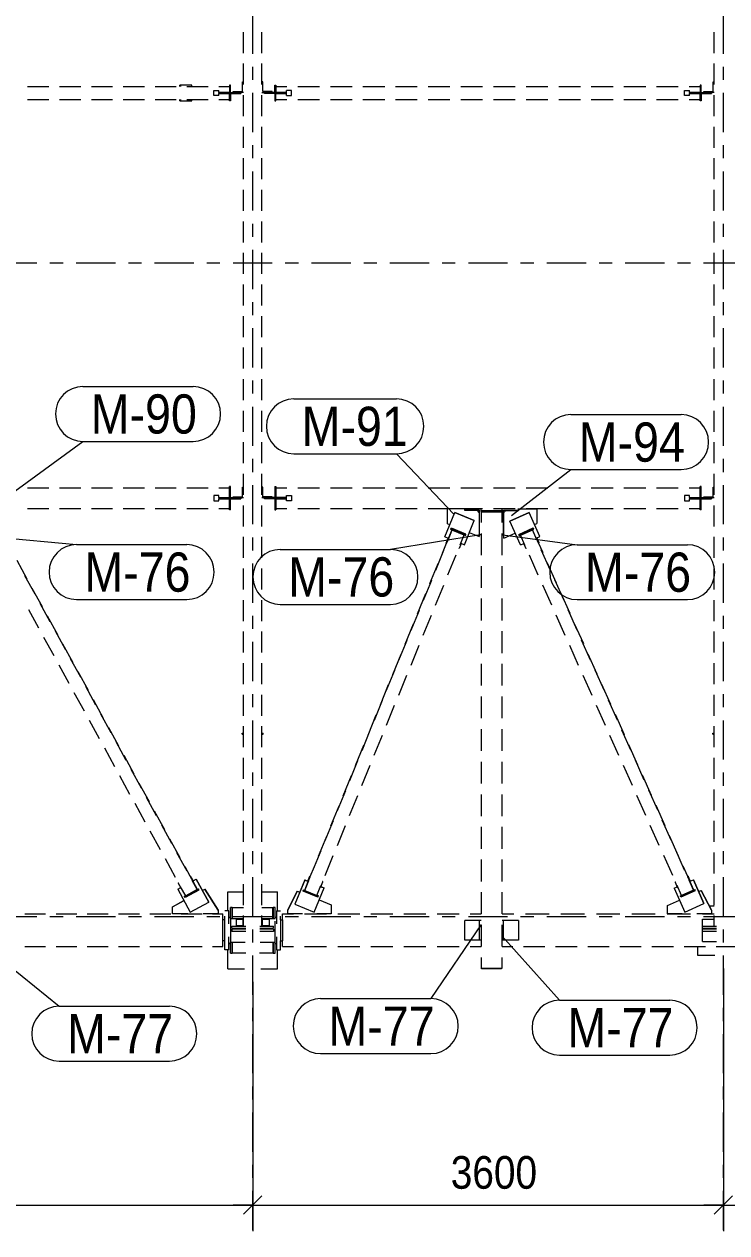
# Model space of a CAD drawing. Header units: millimetres. Extents: x -59 to 782, y -222 to 372.
# Drawn here: x 72.5 to 126.3, y -24.2 to 68.3 of the extents above; entities that cross this region are included whole.
import ezdxf

# ---------------------------------------------------------------- set-up
doc = ezdxf.new("R2010")
doc.units = ezdxf.units.MM
doc.linetypes.add('XKITLINE00', pattern=[0])
doc.linetypes.add('XKITLINE03', pattern=[6, 3, -1, 1, -1])
for name, color, linetype, lineweight in [('Part', 2, 'Continuous', 0), ('PartMark', 3, 'Continuous', 0), ('S-GRID', 1, 'Continuous', 0), ('Z-DIMENSIONS', 1, 'Continuous', 0)]:
    doc.layers.add(name, color=color, linetype=linetype, lineweight=lineweight)
doc.styles.add('GOST type A', font='ARIAL.TTF')

msp = doc.modelspace()

# ---------------------------------------------------------------- linework, layer by layer
at = {"layer": 'Part', "linetype": 'XKITLINE00', "lineweight": 0}
for p, q in [((89.3, 66.054), (89.3, 67.663)), ((90.7, 66.054), (90.7, 67.663)), ((125.3, 66.054), (125.3, 67.663)), ((89.3, 63.639), (89.3, 65.249)), ((90.7, 63.639), (90.7, 65.249)), ((125.3, 63.639), (125.3, 65.249)), ((89.23, 63.11), (89.23, 63.84)), ((89.23, 63.84), (89.3, 63.84)), ((90.77, 63.84), (90.7, 63.84)), ((90.77, 63.11), (90.77, 63.84)), ((125.23, 63.11), (125.23, 63.84)), ((125.23, 63.84), (125.3, 63.84)), ((72.782, 63.5), (74.407, 63.5)), ((75.219, 63.5), (76.844, 63.5)), ((77.657, 63.5), (79.282, 63.5)), ((80.094, 63.5), (81.72, 63.5)), ((82.532, 63.5), (84.157, 63.5)), ((85.345, 63.6), (84.437, 63.6)), ((84.437, 63.5), (84.437, 63.6)), ((84.493, 63.5), (84.493, 63.6)), ((84.97, 63.5), (86.595, 63.5)), ((85.345, 63.5), (85.345, 63.6)), ((87.02, 62.8), (87.02, 63.2)), ((87.02, 63.2), (87.42, 63.2)), ((87.407, 63.5), (88.22, 63.5)), ((87.42, 63.04), (87.42, 63.2)), ((87.42, 63.05), (88.22, 63.05)), ((87.42, 63.04), (87.42, 62.96)), ((87.42, 63.04), (89.1, 63.04)), ((87.42, 62.96), (89.1, 62.96)), ((87.42, 62.8), (87.42, 62.96)), ((87.42, 62.95), (88.207, 62.95)), ((88.3, 63.6), (88.22, 63.6)), ((88.22, 63.6), (88.22, 63.04)), ((88.22, 62.4), (88.22, 62.96)), ((88.3, 63.04), (88.3, 63.6)), ((88.3, 62.96), (88.3, 62.4)), ((88.5, 63.04), (88.5, 63.11)), ((88.5, 63.11), (89.23, 63.11)), ((89.3, 63.04), (88.5, 63.04)), ((89.1, 63.04), (89.1, 62.96)), ((90.7, 63.04), (91.5, 63.04)), ((91.5, 63.11), (90.77, 63.11)), ((92.58, 63.04), (90.9, 63.04)), ((90.9, 62.96), (90.9, 63.04)), ((92.58, 62.96), (90.9, 62.96)), ((91.5, 63.04), (91.5, 63.11)), ((91.7, 63.04), (91.7, 63.6)), ((91.7, 63.6), (91.78, 63.6)), ((91.7, 62.96), (91.7, 62.4)), ((91.78, 63.6), (91.78, 63.04)), ((91.78, 63.5), (92.612, 63.5)), ((91.78, 63.05), (92.567, 63.05)), ((91.78, 62.4), (91.78, 62.96)), ((91.78, 62.95), (92.58, 62.95)), ((92.98, 63.2), (92.58, 63.2)), ((92.58, 63.04), (92.58, 63.2)), ((92.58, 62.96), (92.58, 63.04)), ((92.58, 62.8), (92.58, 62.96)), ((92.98, 62.8), (92.98, 63.2)), ((93.444, 63.5), (95.107, 63.5)), ((95.939, 63.5), (97.603, 63.5)), ((98.434, 63.5), (100.098, 63.5)), ((100.93, 63.5), (102.593, 63.5)), ((103.425, 63.5), (105.089, 63.5)), ((105.92, 63.5), (107.584, 63.5)), ((108.416, 63.5), (110.079, 63.5)), ((110.911, 63.5), (112.575, 63.5)), ((113.407, 63.5), (115.07, 63.5)), ((115.902, 63.5), (117.566, 63.5)), ((118.397, 63.5), (120.061, 63.5)), ((120.893, 63.5), (122.556, 63.5)), ((123.02, 62.8), (123.02, 63.2)), ((123.02, 63.2), (123.42, 63.2)), ((123.388, 63.5), (124.22, 63.5)), ((123.42, 63.04), (123.42, 63.2)), ((123.42, 63.05), (124.22, 63.05)), ((123.42, 63.04), (123.42, 62.96)), ((123.42, 63.04), (125.1, 63.04)), ((123.42, 62.8), (123.42, 62.96)), ((123.42, 62.96), (125.1, 62.96)), ((123.42, 62.95), (124.207, 62.95)), ((124.3, 63.6), (124.22, 63.6)), ((124.22, 63.6), (124.22, 63.04)), ((124.22, 62.4), (124.22, 62.96)), ((124.3, 63.04), (124.3, 63.6)), ((124.3, 62.96), (124.3, 62.4)), ((124.5, 63.04), (124.5, 63.11)), ((124.5, 63.11), (125.23, 63.11)), ((125.3, 63.04), (124.5, 63.04)), ((125.1, 63.04), (125.1, 62.96)), ((72.782, 62.5), (74.407, 62.5)), ((75.219, 62.5), (76.844, 62.5)), ((77.657, 62.5), (79.282, 62.5)), ((80.094, 62.5), (81.72, 62.5)), ((82.532, 62.5), (84.157, 62.5)), ((84.437, 62.4), (84.437, 62.5)), ((84.437, 62.4), (85.345, 62.4)), ((84.493, 62.4), (84.493, 62.5)), ((84.97, 62.5), (86.595, 62.5)), ((85.345, 62.4), (85.345, 62.5)), ((87.42, 62.8), (87.02, 62.8)), ((87.407, 62.5), (88.22, 62.5)), ((88.3, 62.4), (88.22, 62.4)), ((89.3, 61.225), (89.3, 62.835)), ((90.7, 61.225), (90.7, 62.835)), ((91.7, 62.4), (91.78, 62.4)), ((91.78, 62.5), (92.612, 62.5)), ((92.58, 62.8), (92.98, 62.8)), ((93.444, 62.5), (95.107, 62.5)), ((95.939, 62.5), (97.603, 62.5)), ((98.434, 62.5), (100.098, 62.5)), ((100.93, 62.5), (102.593, 62.5)), ((103.425, 62.5), (105.089, 62.5)), ((105.92, 62.5), (107.584, 62.5)), ((108.416, 62.5), (110.079, 62.5)), ((110.911, 62.5), (112.575, 62.5)), ((113.407, 62.5), (115.07, 62.5)), ((115.902, 62.5), (117.566, 62.5)), ((118.397, 62.5), (120.061, 62.5)), ((120.893, 62.5), (122.556, 62.5)), ((123.42, 62.8), (123.02, 62.8)), ((123.388, 62.5), (124.22, 62.5)), ((124.3, 62.4), (124.22, 62.4)), ((125.3, 61.225), (125.3, 62.835)), ((89.3, 58.811), (89.3, 60.42)), ((90.7, 58.811), (90.7, 60.42)), ((125.3, 58.811), (125.3, 60.42)), ((89.3, 56.397), (89.3, 58.006)), ((90.7, 56.397), (90.7, 58.006)), ((125.3, 56.397), (125.3, 58.006)), ((89.3, 53.983), (89.3, 55.592)), ((90.7, 53.983), (90.7, 55.592)), ((125.3, 53.983), (125.3, 55.592)), ((89.3, 51.568), (89.3, 53.178)), ((90.7, 51.568), (90.7, 53.178)), ((125.3, 51.568), (125.3, 53.178)), ((89.3, 49.154), (89.3, 50.764)), ((90.7, 49.154), (90.7, 50.764)), ((125.3, 49.154), (125.3, 50.764)), ((89.3, 46.74), (89.3, 48.349)), ((90.7, 46.74), (90.7, 48.349)), ((125.3, 46.74), (125.3, 48.349)), ((89.3, 44.326), (89.3, 45.935)), ((90.7, 44.326), (90.7, 45.935)), ((125.3, 44.326), (125.3, 45.935)), ((89.3, 41.911), (89.3, 43.521)), ((90.7, 41.911), (90.7, 43.521)), ((125.3, 41.911), (125.3, 43.521)), ((89.3, 39.497), (89.3, 41.107)), ((90.7, 39.497), (90.7, 41.107)), ((125.3, 39.497), (125.3, 41.107)), ((89.3, 37.083), (89.3, 38.692)), ((90.7, 37.083), (90.7, 38.692)), ((125.3, 37.083), (125.3, 38.692)), ((89.3, 34.669), (89.3, 36.278)), ((90.7, 34.669), (90.7, 36.278)), ((125.3, 34.669), (125.3, 36.278)), ((89.3, 32.254), (89.3, 33.864)), ((90.7, 32.254), (90.7, 33.864)), ((125.3, 32.254), (125.3, 33.864)), ((72.782, 32.8), (74.407, 32.8)), ((75.219, 32.8), (76.844, 32.8)), ((77.657, 32.8), (79.282, 32.8)), ((80.094, 32.8), (81.72, 32.8)), ((82.532, 32.8), (84.157, 32.8)), ((84.97, 32.8), (86.595, 32.8)), ((87.407, 32.8), (88.22, 32.8)), ((88.3, 32.9), (88.22, 32.9)), ((88.22, 32.04), (88.22, 32.9)), ((88.3, 32.04), (88.3, 32.9)), ((89.23, 32.11), (89.23, 32.84)), ((89.23, 32.84), (89.3, 32.84)), ((90.77, 32.84), (90.7, 32.84)), ((90.77, 32.11), (90.77, 32.84)), ((91.7, 32.9), (91.7, 32.04)), ((91.7, 32.9), (91.78, 32.9)), ((91.78, 32.9), (91.78, 32.04)), ((91.78, 32.8), (92.612, 32.8)), ((93.444, 32.8), (95.107, 32.8)), ((95.939, 32.8), (97.603, 32.8)), ((98.434, 32.8), (100.098, 32.8)), ((100.93, 32.8), (102.593, 32.8)), ((103.425, 32.8), (105.089, 32.8)), ((105.92, 32.8), (107.584, 32.8)), ((108.416, 32.8), (110.079, 32.8)), ((110.911, 32.8), (112.575, 32.8)), ((113.407, 32.8), (115.07, 32.8)), ((115.902, 32.8), (117.566, 32.8)), ((118.397, 32.8), (120.061, 32.8)), ((120.893, 32.8), (122.556, 32.8)), ((123.388, 32.8), (124.22, 32.8)), ((124.3, 32.9), (124.22, 32.9)), ((124.22, 32.04), (124.22, 32.9)), ((124.3, 32.04), (124.3, 32.9)), ((125.23, 32.11), (125.23, 32.84)), ((125.23, 32.84), (125.3, 32.84)), ((87.42, 32.2), (87.02, 32.2)), ((87.02, 32.2), (87.02, 31.8)), ((87.02, 31.8), (87.42, 31.8)), ((87.42, 32.04), (87.42, 32.2)), ((87.42, 32.05), (88.22, 32.05)), ((87.42, 32.04), (87.42, 31.96)), ((87.42, 32.04), (89.1, 32.04)), ((87.42, 31.8), (87.42, 31.96)), ((87.42, 31.96), (89.1, 31.96)), ((87.42, 31.95), (88.207, 31.95)), ((88.3, 32.04), (88.22, 32.04)), ((88.3, 31.96), (88.22, 31.96)), ((88.22, 31.1), (88.22, 31.96)), ((88.3, 31.1), (88.3, 31.96)), ((88.5, 32.04), (88.5, 32.11)), ((88.5, 32.11), (89.23, 32.11)), ((89.1, 32.04), (89.1, 31.96)), ((89.1, 32.04), (89.3, 32.04)), ((89.3, 29.84), (89.3, 31.45)), ((90.7, 32.04), (90.9, 32.04)), ((90.7, 29.84), (90.7, 31.45)), ((91.5, 32.11), (90.77, 32.11)), ((92.58, 32.04), (90.9, 32.04)), ((90.9, 31.96), (90.9, 32.04)), ((92.58, 31.96), (90.9, 31.96)), ((91.5, 32.04), (91.5, 32.11)), ((91.7, 32.04), (91.78, 32.04)), ((91.7, 31.96), (91.7, 31.1)), ((91.7, 31.96), (91.78, 31.96)), ((91.78, 32.05), (92.567, 32.05)), ((91.78, 31.96), (91.78, 31.1)), ((91.78, 31.95), (92.58, 31.95)), ((92.58, 32.2), (92.98, 32.2)), ((92.58, 32.04), (92.58, 32.2)), ((92.58, 31.96), (92.58, 32.04)), ((92.58, 31.8), (92.58, 31.96)), ((92.98, 31.8), (92.58, 31.8)), ((92.98, 32.2), (92.98, 31.8)), ((123.42, 32.2), (123.02, 32.2)), ((123.02, 32.2), (123.02, 31.8)), ((123.02, 31.8), (123.42, 31.8)), ((123.42, 32.04), (123.42, 32.2)), ((123.42, 32.05), (124.22, 32.05)), ((123.42, 32.04), (123.42, 31.96)), ((123.42, 32.04), (125.1, 32.04)), ((123.42, 31.96), (125.1, 31.96)), ((123.42, 31.8), (123.42, 31.96)), ((123.42, 31.95), (124.207, 31.95)), ((124.3, 32.04), (124.22, 32.04)), ((124.3, 31.96), (124.22, 31.96)), ((124.22, 31.1), (124.22, 31.96)), ((124.3, 31.1), (124.3, 31.96)), ((124.5, 32.04), (124.5, 32.11)), ((124.5, 32.11), (125.23, 32.11)), ((125.1, 32.04), (125.1, 31.96)), ((125.1, 32.04), (125.3, 32.04)), ((125.3, 29.84), (125.3, 31.45)), ((72.782, 31.2), (74.407, 31.2)), ((75.219, 31.2), (76.844, 31.2)), ((77.657, 31.2), (79.282, 31.2)), ((80.094, 31.2), (81.72, 31.2)), ((82.532, 31.2), (84.157, 31.2)), ((84.97, 31.2), (86.595, 31.2)), ((87.407, 31.2), (88.22, 31.2)), ((88.3, 31.1), (88.22, 31.1)), ((91.7, 31.1), (91.78, 31.1)), ((91.78, 31.2), (92.612, 31.2)), ((93.444, 31.2), (95.107, 31.2)), ((95.939, 31.2), (97.603, 31.2)), ((98.434, 31.2), (100.098, 31.2)), ((100.93, 31.2), (102.593, 31.2)), ((103.425, 31.2), (105.089, 31.2)), ((104.709, 29.05), (105.465, 30.898)), ((104.709, 29.045), (105.465, 30.893)), ((104.902, 31.195), (104.902, 31.2)), ((106.225, 31.195), (104.902, 31.195)), ((104.902, 30.049), (104.902, 31.195)), ((105.465, 30.893), (105.465, 30.898)), ((105.465, 30.898), (106.946, 30.295)), ((106.946, 30.29), (105.465, 30.893)), ((105.92, 31.2), (107.584, 31.2)), ((106.225, 31.08), (106.225, 31.2)), ((107.355, 31.08), (106.225, 31.08)), ((106.225, 31.055), (106.225, 31.08)), ((107.185, 31.065), (106.225, 31.065)), ((107.19, 31.055), (106.225, 31.055)), ((107.185, 31.065), (107.19, 31.055)), ((107.335, 30.915), (107.185, 31.065)), ((107.335, 30.91), (107.19, 31.055)), ((107.335, 30.915), (107.335, 30.91)), ((107.335, 30.91), (107.335, 29.058)), ((107.355, 29.2), (107.355, 31.08)), ((107.475, 30.969), (107.475, 31.2)), ((107.475, 30.988), (107.515, 30.988)), ((107.475, 30.969), (107.475, 30.137)), ((109.035, 31.028), (107.515, 31.028)), ((107.515, 31.028), (107.515, 30.961)), ((107.515, 31.001), (109.035, 31.001)), ((107.515, 30.961), (109.035, 30.961)), ((109.075, 30.96), (107.568, 30.96)), ((108.416, 31.2), (110.079, 31.2)), ((109.035, 30.961), (109.035, 31.028)), ((109.035, 30.988), (109.075, 30.988)), ((109.075, 30.969), (109.075, 31.2)), ((109.075, 30.137), (109.075, 30.969)), ((109.195, 29.2), (109.195, 31.08)), ((109.195, 31.08), (110.325, 31.08)), ((109.215, 30.91), (109.365, 31.06)), ((109.215, 30.915), (109.36, 31.06)), ((109.215, 28.947), (109.215, 30.915)), ((109.36, 31.06), (110.325, 31.06)), ((109.679, 30.247), (111.14, 30.898)), ((111.14, 30.893), (109.679, 30.242)), ((110.325, 31.08), (110.325, 31.2)), ((110.325, 31.195), (111.73, 31.195)), ((110.325, 31.06), (110.325, 31.08)), ((110.911, 31.2), (112.575, 31.2)), ((111.955, 29.075), (111.14, 30.898)), ((111.14, 30.898), (111.14, 30.893)), ((111.955, 29.07), (111.14, 30.893)), ((111.73, 31.195), (111.73, 31.2)), ((111.73, 31.195), (111.73, 30.068)), ((113.407, 31.2), (115.07, 31.2)), ((115.902, 31.2), (117.566, 31.2)), ((118.397, 31.2), (120.061, 31.2)), ((120.893, 31.2), (122.556, 31.2)), ((123.388, 31.2), (124.22, 31.2)), ((124.3, 31.1), (124.22, 31.1)), ((104.902, 30.049), (105.087, 29.974)), ((105.166, 29.635), (105.197, 29.709)), ((105.197, 29.676), (105.166, 29.602)), ((105.166, 29.602), (105.166, 29.635)), ((105.166, 29.602), (106.277, 29.149)), ((106.308, 29.256), (105.197, 29.709)), ((105.197, 29.709), (105.197, 29.676)), ((105.197, 29.676), (106.308, 29.223)), ((106.191, 28.442), (106.946, 30.29)), ((106.946, 30.295), (106.946, 30.29)), ((109.679, 30.242), (109.679, 30.247)), ((110.494, 28.419), (109.679, 30.242)), ((110.351, 29.23), (111.446, 29.718)), ((110.351, 29.197), (111.446, 29.685)), ((110.383, 29.124), (111.479, 29.612)), ((111.446, 29.685), (111.446, 29.718)), ((111.446, 29.718), (111.479, 29.645)), ((111.479, 29.612), (111.446, 29.685)), ((111.479, 29.612), (111.479, 29.645)), ((111.547, 29.987), (111.73, 30.068)), ((89.3, 27.426), (89.3, 29.035)), ((90.7, 27.426), (90.7, 29.035)), ((104.709, 29.05), (104.709, 29.045)), ((104.709, 29.045), (104.987, 28.932)), ((104.945, 28.949), (104.799, 28.591)), ((104.799, 28.568), (104.95, 28.937)), ((104.987, 28.922), (104.836, 28.553)), ((104.944, 28.799), (105.257, 29.565)), ((104.95, 28.947), (104.95, 28.937)), ((104.95, 28.937), (104.987, 28.922)), ((104.987, 28.931), (105.248, 29.569)), ((104.987, 28.922), (104.987, 28.932)), ((105.87, 28.421), (106.183, 29.188)), ((106.277, 29.149), (106.308, 29.223)), ((106.308, 29.223), (106.308, 29.256)), ((106.57, 29.37), (107.335, 29.058)), ((107.475, 29.2), (107.355, 29.2)), ((107.475, 29.305), (107.475, 27.641)), ((109.075, 27.641), (109.075, 29.305)), ((109.075, 29.2), (109.195, 29.2)), ((109.215, 28.947), (110.085, 29.335)), ((110.351, 29.23), (110.351, 29.197)), ((110.351, 29.197), (110.383, 29.124)), ((110.819, 28.399), (110.477, 29.165)), ((111.733, 28.807), (111.39, 29.572)), ((111.681, 28.948), (111.4, 29.577)), ((111.681, 28.948), (111.955, 29.07)), ((111.681, 28.939), (111.718, 28.955)), ((111.681, 28.948), (111.681, 28.939)), ((111.681, 28.939), (111.844, 28.574)), ((111.718, 28.955), (111.718, 28.965)), ((111.881, 28.591), (111.718, 28.955)), ((111.723, 28.967), (111.881, 28.614)), ((111.955, 29.07), (111.955, 29.075)), ((125.3, 27.426), (125.3, 29.035)), ((104.004, 26.5), (104.631, 28.032)), ((104.506, 27.786), (104.821, 28.558)), ((104.799, 28.591), (104.799, 28.568)), ((104.799, 28.568), (104.836, 28.553)), ((105.768, 28.173), (105.799, 28.16)), ((105.95, 28.53), (105.799, 28.16)), ((105.919, 28.543), (105.95, 28.53)), ((105.922, 28.551), (106.191, 28.442)), ((105.95, 28.53), (105.95, 28.54)), ((110.494, 28.419), (110.758, 28.537)), ((110.732, 28.516), (110.762, 28.529)), ((110.732, 28.525), (110.732, 28.516)), ((110.732, 28.516), (110.895, 28.151)), ((110.895, 28.151), (110.925, 28.164)), ((111.844, 28.574), (111.881, 28.591)), ((112.206, 27.808), (111.86, 28.581)), ((111.881, 28.614), (111.881, 28.591)), ((112.76, 26.509), (112.075, 28.041)), ((72.752, 25.807), (71.973, 27.228)), ((103.558, 25.467), (104.19, 27.013)), ((104.93, 26.123), (105.556, 27.655)), ((111.847, 26.102), (111.162, 27.634)), ((113.243, 25.488), (112.552, 27.035)), ((73.353, 24.652), (72.578, 26.065)), ((89.3, 25.012), (89.3, 26.621)), ((90.7, 25.012), (90.7, 26.621)), ((107.475, 26.809), (107.475, 25.146)), ((109.075, 25.146), (109.075, 26.809)), ((125.3, 25.012), (125.3, 26.621)), ((73.922, 23.676), (73.142, 25.096)), ((103.065, 24.201), (103.691, 25.733)), ((103.991, 23.824), (104.617, 25.356)), ((112.875, 23.804), (112.19, 25.336)), ((113.788, 24.211), (113.103, 25.743)), ((89.3, 22.598), (89.3, 24.207)), ((90.7, 22.598), (90.7, 24.207)), ((102.611, 23.149), (103.242, 24.695)), ((107.475, 24.314), (107.475, 22.65)), ((109.075, 22.65), (109.075, 24.314)), ((114.281, 23.169), (113.589, 24.715)), ((125.3, 22.598), (125.3, 24.207)), ((73.639, 22.054), (72.864, 23.467)), ((74.516, 22.533), (73.741, 23.946)), ((102.125, 21.902), (102.752, 23.434)), ((114.816, 21.913), (114.131, 23.445)), ((75.091, 21.545), (74.311, 22.965)), ((101.663, 20.831), (102.295, 22.376)), ((103.051, 21.525), (103.677, 23.057)), ((113.903, 21.506), (113.218, 23.038)), ((115.319, 20.849), (114.627, 22.396)), ((74.801, 19.935), (74.026, 21.348)), ((75.678, 20.414), (74.903, 21.827)), ((89.3, 20.183), (89.3, 21.793)), ((90.7, 20.183), (90.7, 21.793)), ((107.475, 21.818), (107.475, 20.154)), ((109.075, 20.154), (109.075, 21.818)), ((125.3, 20.183), (125.3, 21.793)), ((76.26, 19.413), (75.48, 20.834)), ((101.186, 19.603), (101.812, 21.136)), ((102.112, 19.226), (102.738, 20.758)), ((114.931, 19.209), (114.246, 20.741)), ((115.844, 19.616), (115.159, 21.148)), ((76.841, 18.295), (76.066, 19.708)), ((100.716, 18.512), (101.347, 20.058)), ((116.357, 18.53), (115.665, 20.076)), ((75.964, 17.816), (75.189, 19.228)), ((77.429, 17.282), (76.65, 18.703)), ((89.3, 17.769), (89.3, 19.379)), ((90.7, 17.769), (90.7, 19.379)), ((100.246, 17.304), (100.873, 18.837)), ((107.475, 19.322), (107.475, 17.659)), ((109.075, 17.659), (109.075, 19.322)), ((116.872, 17.318), (116.187, 18.85)), ((125.3, 17.769), (125.3, 19.379)), ((78.003, 16.176), (77.228, 17.589)), ((99.768, 16.194), (100.4, 17.74)), ((101.172, 16.927), (101.798, 18.46)), ((115.959, 16.911), (115.274, 18.443)), ((117.394, 16.21), (116.702, 17.756)), ((77.126, 15.697), (76.351, 17.109)), ((89.3, 15.355), (89.3, 16.964)), ((90.7, 15.355), (90.7, 16.964)), ((107.475, 16.827), (107.475, 15.163)), ((109.075, 15.163), (109.075, 16.827)), ((125.3, 15.355), (125.3, 16.964)), ((78.598, 15.151), (77.819, 16.572)), ((99.307, 15.005), (99.933, 16.538)), ((100.233, 14.628), (100.859, 16.161)), ((116.987, 14.613), (116.302, 16.145)), ((117.9, 15.02), (117.215, 16.552)), ((78.289, 13.577), (77.514, 14.99)), ((79.166, 14.057), (78.391, 15.47)), ((98.821, 13.876), (99.453, 15.421)), ((118.432, 13.89), (117.74, 15.437)), ((79.767, 13.02), (78.988, 14.441)), ((89.2, 13.934), (89.2, 14.014)), ((89.2, 14.014), (89.3, 14.014)), ((89.2, 13.934), (89.3, 13.934)), ((89.3, 12.941), (89.3, 14.55)), ((90.7, 12.941), (90.7, 14.55)), ((90.7, 14.014), (90.8, 14.014)), ((90.7, 13.934), (90.8, 13.934)), ((90.8, 13.934), (90.8, 14.014)), ((98.367, 12.706), (98.994, 14.239)), ((107.475, 14.331), (107.475, 12.668)), ((109.075, 12.668), (109.075, 14.331)), ((118.928, 12.723), (118.242, 14.255)), ((125.2, 13.934), (125.2, 14.014)), ((125.2, 14.014), (125.3, 14.014)), ((125.2, 13.934), (125.3, 13.934)), ((125.3, 12.941), (125.3, 14.55)), ((80.329, 11.938), (79.554, 13.351)), ((97.874, 11.558), (98.505, 13.103)), ((99.293, 12.329), (99.919, 13.862)), ((118.015, 12.316), (117.329, 13.847)), ((119.47, 11.571), (118.778, 13.117)), ((79.452, 11.458), (78.677, 12.871)), ((80.937, 10.889), (80.157, 12.31)), ((89.3, 10.526), (89.3, 12.136)), ((90.7, 10.526), (90.7, 12.136)), ((125.3, 10.526), (125.3, 12.136)), ((81.491, 9.819), (80.716, 11.232)), ((97.428, 10.407), (98.054, 11.94)), ((98.354, 10.03), (98.98, 11.563)), ((107.475, 11.836), (107.475, 10.172)), ((109.075, 10.172), (109.075, 11.836)), ((119.043, 10.018), (118.357, 11.55)), ((119.956, 10.425), (119.27, 11.957)), ((80.614, 9.339), (79.839, 10.752)), ((82.106, 8.758), (81.326, 10.179)), ((96.926, 9.239), (97.558, 10.785)), ((120.507, 9.251), (119.815, 10.798)), ((89.3, 8.112), (89.3, 9.722)), ((90.7, 8.112), (90.7, 9.722)), ((96.488, 8.108), (97.115, 9.641)), ((97.414, 7.731), (98.04, 9.264)), ((107.475, 9.34), (107.475, 7.676)), ((109.075, 7.676), (109.075, 9.34)), ((120.07, 7.72), (119.385, 9.252)), ((120.983, 8.127), (120.298, 9.659)), ((125.3, 8.112), (125.3, 9.722)), ((81.777, 7.22), (81.002, 8.633)), ((82.654, 7.7), (81.879, 9.112)), ((95.979, 6.921), (96.61, 8.466)), ((121.545, 6.932), (120.853, 8.478)), ((83.275, 6.627), (82.495, 8.048)), ((82.939, 5.101), (82.164, 6.514)), ((83.816, 5.581), (83.041, 6.993)), ((89.3, 5.698), (89.3, 7.307)), ((90.7, 5.698), (90.7, 7.307)), ((95.549, 5.809), (96.175, 7.342)), ((96.475, 5.432), (97.101, 6.965)), ((107.475, 6.845), (107.475, 5.181)), ((109.075, 5.181), (109.075, 6.845)), ((121.098, 5.423), (120.413, 6.954)), ((122.011, 5.83), (121.326, 7.361)), ((125.3, 5.698), (125.3, 7.307)), ((84.444, 4.496), (83.665, 5.916)), ((95.031, 4.603), (95.663, 6.148)), ((122.583, 4.612), (121.891, 6.158)), ((84.979, 3.461), (84.204, 4.874)), ((89.3, 3.284), (89.3, 4.893)), ((90.7, 3.284), (90.7, 4.893)), ((94.609, 3.51), (95.236, 5.043)), ((95.535, 3.133), (96.161, 4.666)), ((122.126, 3.125), (121.441, 4.657)), ((123.039, 3.532), (122.354, 5.064)), ((125.3, 3.284), (125.3, 4.893)), ((84.102, 2.982), (83.327, 4.395)), ((85.224, 3.075), (84.834, 3.785)), ((94.4, 3.057), (94.715, 3.83)), ((107.475, 4.349), (107.475, 2.685)), ((109.075, 2.685), (109.075, 4.349)), ((123.274, 3.066), (122.929, 3.839)), ((85.216, 3.071), (85.251, 3.09)), ((85.216, 3.071), (85.216, 3.047)), ((85.251, 3.066), (85.216, 3.047)), ((85.216, 3.047), (85.408, 2.697)), ((85.443, 2.74), (85.251, 3.09)), ((85.251, 3.09), (85.251, 3.066)), ((85.443, 2.716), (85.251, 3.066)), ((85.443, 2.73), (85.671, 2.855)), ((85.443, 2.726), (85.671, 2.85)), ((85.671, 2.85), (85.671, 2.855)), ((85.671, 2.855), (86.632, 1.104)), ((86.632, 1.099), (85.671, 2.85)), ((93.977, 2.788), (93.222, 0.94)), ((93.977, 2.784), (93.222, 0.935)), ((93.977, 2.788), (94.218, 2.69)), ((93.977, 2.784), (93.977, 2.788)), ((93.977, 2.784), (94.218, 2.686)), ((94.218, 2.7), (94.369, 3.07)), ((94.369, 3.046), (94.218, 2.676)), ((94.255, 2.661), (94.406, 3.031)), ((94.406, 3.055), (94.369, 3.07)), ((94.369, 3.07), (94.369, 3.046)), ((94.406, 3.031), (94.369, 3.046)), ((94.406, 3.031), (94.406, 3.055)), ((123.268, 3.063), (123.304, 3.079)), ((123.268, 3.063), (123.268, 3.039)), ((123.304, 3.055), (123.268, 3.039)), ((123.268, 3.039), (123.431, 2.674)), ((123.467, 2.714), (123.304, 3.079)), ((123.304, 3.079), (123.304, 3.055)), ((123.467, 2.691), (123.304, 3.055)), ((123.467, 2.705), (123.705, 2.811)), ((123.467, 2.7), (123.705, 2.806)), ((123.705, 2.806), (123.705, 2.811)), ((123.705, 2.811), (124.52, 0.988)), ((124.52, 0.983), (123.705, 2.806)), ((84.268, 2.088), (84.49, 2.209)), ((84.268, 2.083), (84.492, 2.206)), ((84.268, 2.088), (84.268, 2.083)), ((84.268, 2.083), (85.229, 0.332)), ((84.304, 2.572), (84.321, 2.582)), ((84.304, 2.572), (84.304, 2.548)), ((84.304, 2.548), (84.331, 2.564)), ((84.304, 2.548), (84.496, 2.198)), ((84.877, 1.569), (84.489, 2.276)), ((84.496, 2.198), (84.524, 2.213)), ((85.842, 2.091), (84.789, 1.515)), ((85.88, 2.021), (84.828, 1.445)), ((85.754, 2.049), (84.877, 1.569)), ((85.754, 2.049), (85.367, 2.755)), ((85.443, 2.716), (85.408, 2.697)), ((85.412, 2.699), (85.754, 2.075)), ((85.443, 2.74), (85.443, 2.716)), ((85.754, 2.076), (85.842, 2.124)), ((85.754, 2.075), (85.754, 2.049)), ((85.88, 2.054), (85.842, 2.124)), ((85.842, 2.124), (85.842, 2.091)), ((85.88, 2.021), (85.842, 2.091)), ((85.88, 2.021), (85.88, 2.054)), ((86.15, 1.983), (86.327, 2.08)), ((86.152, 1.979), (86.327, 2.075)), ((87.363, 0.491), (86.327, 2.08)), ((86.327, 2.08), (86.327, 2.075)), ((86.327, 2.075), (87.363, 0.486)), ((88.1, 0.44), (88.1, 1.88)), ((88.1, 1.88), (89.3, 1.88)), ((89.3, 0.869), (89.3, 2.479)), ((90.7, 0.869), (90.7, 2.479)), ((90.7, 1.88), (91.9, 1.88)), ((91.9, 0.44), (91.9, 1.88)), ((93.414, 1.944), (92.698, 0.491)), ((92.698, 0.486), (93.414, 1.94)), ((93.414, 1.944), (93.601, 1.868)), ((93.414, 1.94), (93.414, 1.944)), ((93.414, 1.94), (93.599, 1.864)), ((93.86, 1.969), (93.89, 2.043)), ((93.86, 1.936), (93.89, 2.01)), ((93.86, 1.936), (93.86, 1.969)), ((94.971, 1.483), (93.86, 1.936)), ((93.89, 2.01), (93.89, 2.043)), ((93.89, 2.043), (93.983, 2.005)), ((95.001, 1.557), (93.89, 2.01)), ((93.983, 1.978), (94.296, 2.744)), ((93.983, 2.005), (94.252, 2.662)), ((93.983, 2.005), (93.983, 1.978)), ((93.983, 1.978), (94.909, 1.601)), ((94.218, 2.676), (94.218, 2.7)), ((94.218, 2.676), (94.255, 2.661)), ((94.703, 0.332), (95.458, 2.18)), ((94.909, 1.601), (95.222, 2.367)), ((95.187, 2.282), (95.218, 2.269)), ((95.218, 2.269), (95.369, 2.639)), ((95.221, 2.277), (95.458, 2.18)), ((95.223, 2.281), (95.458, 2.185)), ((95.369, 2.639), (95.338, 2.651)), ((95.369, 2.662), (95.346, 2.672)), ((95.369, 2.639), (95.369, 2.662)), ((95.458, 2.18), (95.458, 2.185)), ((107.475, 1.853), (107.475, 0.19)), ((109.075, 0.19), (109.075, 1.853)), ((122.244, 2.159), (122.476, 2.263)), ((122.244, 2.155), (122.478, 2.259)), ((122.244, 2.159), (122.244, 2.155)), ((122.244, 2.155), (123.059, 0.332)), ((122.318, 2.639), (122.339, 2.649)), ((122.318, 2.639), (122.318, 2.616)), ((122.318, 2.616), (122.348, 2.629)), ((122.318, 2.616), (122.481, 2.251)), ((122.811, 1.593), (122.469, 2.359)), ((122.481, 2.251), (122.511, 2.264)), ((123.816, 2.035), (122.72, 1.547)), ((123.848, 1.962), (122.753, 1.474)), ((123.725, 2), (122.811, 1.593)), ((123.725, 2), (123.382, 2.766)), ((123.467, 2.691), (123.431, 2.674)), ((123.434, 2.676), (123.725, 2.027)), ((123.467, 2.714), (123.467, 2.691)), ((123.724, 2.027), (123.816, 2.068)), ((123.725, 2.027), (123.725, 2)), ((123.848, 1.995), (123.816, 2.068)), ((123.816, 2.068), (123.816, 2.035)), ((123.848, 1.962), (123.816, 2.035)), ((123.848, 1.962), (123.848, 1.995)), ((124.111, 1.903), (124.295, 1.985)), ((124.113, 1.899), (124.295, 1.981)), ((125.098, 0.491), (124.295, 1.985)), ((124.295, 1.985), (124.295, 1.981)), ((124.295, 1.981), (125.098, 0.486)), ((125.3, 0.869), (125.3, 2.479)), ((83.871, 0.737), (84.744, 1.215)), ((83.871, 0.733), (84.746, 1.211)), ((84.789, 1.549), (84.865, 1.59)), ((84.789, 1.515), (84.789, 1.549)), ((84.828, 1.445), (84.789, 1.515)), ((85.229, 0.332), (86.632, 1.099)), ((86.632, 1.099), (86.632, 1.104)), ((93.222, 0.935), (93.222, 0.94)), ((93.222, 0.935), (94.703, 0.332)), ((94.918, 1.624), (95.001, 1.59)), ((94.971, 1.483), (95.001, 1.557)), ((95.001, 1.59), (95.001, 1.557)), ((95.082, 1.26), (96.007, 0.884)), ((95.084, 1.264), (96.007, 0.889)), ((121.739, 0.846), (122.648, 1.251)), ((121.739, 0.841), (122.65, 1.247)), ((122.72, 1.58), (122.801, 1.616)), ((122.72, 1.547), (122.72, 1.58)), ((122.753, 1.474), (122.72, 1.547)), ((123.059, 0.332), (124.52, 0.983)), ((124.52, 0.983), (124.52, 0.988)), ((72.564, 0.19), (74.159, 0.19)), ((74.957, 0.19), (76.552, 0.19)), ((77.35, 0.19), (78.945, 0.19)), ((79.743, 0.19), (81.338, 0.19)), ((82.136, 0.19), (83.731, 0.19)), ((83.871, 0.733), (83.871, 0.737)), ((83.871, 0.189), (83.871, 0.733)), ((85.035, 0.189), (83.871, 0.189)), ((84.529, 0.19), (86.125, 0.19)), ((87.363, 0.189), (86.199, 0.189)), ((86.922, 0.19), (87.72, 0.19)), ((87.363, 0.486), (87.363, 0.491)), ((87.363, 0.486), (87.363, 0.189)), ((87.72, -0.26), (87.72, 0.19)), ((88.18, 0.44), (87.88, 0.44)), ((87.88, -0.26), (87.88, 0.027)), ((88.18, -0.56), (88.18, 0.44)), ((88.44, 0.68), (88.29, 0.68)), ((88.29, -0.16), (88.29, 0.68)), ((88.44, -0.16), (88.44, 0.68)), ((88.45, 0.68), (89.3, 0.68)), ((88.45, -0.16), (88.45, 0.68)), ((89.3, -0.74), (89.3, 0.065)), ((90.7, 0.68), (91.55, 0.68)), ((90.7, -0.74), (90.7, 0.065)), ((91.55, -0.16), (91.55, 0.68)), ((91.71, 0.68), (91.56, 0.68)), ((91.56, 0.68), (91.56, -0.16)), ((91.71, -0.16), (91.71, 0.68)), ((91.82, 0.44), (91.82, -0.56)), ((91.82, 0.44), (92.12, 0.44)), ((92.12, -0.26), (92.12, 0.027)), ((92.28, 0.19), (93.124, 0.19)), ((92.28, -0.26), (92.28, 0.19)), ((92.698, 0.491), (92.698, 0.486)), ((92.698, 0.189), (92.698, 0.486)), ((93.801, 0.189), (92.698, 0.189)), ((93.968, 0.19), (95.657, 0.19)), ((96.007, 0.189), (94.904, 0.189)), ((96.007, 0.884), (96.007, 0.889)), ((96.007, 0.884), (96.007, 0.189)), ((96.501, 0.19), (98.189, 0.19)), ((99.033, 0.19), (100.722, 0.19)), ((101.566, 0.19), (103.254, 0.19)), ((104.098, 0.19), (105.787, 0.19)), ((106.631, 0.19), (107.475, 0.19)), ((109.075, 0.19), (109.976, 0.19)), ((110.878, 0.19), (112.681, 0.19)), ((113.582, 0.19), (115.385, 0.19)), ((116.286, 0.19), (118.089, 0.19)), ((118.99, 0.19), (120.793, 0.19)), ((121.694, 0.19), (123.497, 0.19)), ((121.739, 0.841), (121.739, 0.846)), ((121.739, 0.189), (121.739, 0.841)), ((122.858, 0.189), (121.739, 0.189)), ((125.098, 0.189), (123.978, 0.189)), ((124.399, 0.19), (125.3, 0.19)), ((124.926, 0.81), (125.3, 0.81)), ((125.098, 0.486), (125.098, 0.491)), ((125.098, 0.486), (125.098, 0.189)), ((125.3, -0.74), (125.3, 0.065)), ((87.88, -0.26), (87.72, -0.26)), ((87.72, -1.86), (87.72, -0.26)), ((87.88, -1.86), (87.88, -0.26)), ((88.18, -0.06), (88.29, -0.06)), ((88.29, -0.16), (89.3, -0.16)), ((88.29, -0.16), (88.29, -1.96)), ((88.4, -0.9), (88.4, -0.74)), ((88.4, -0.74), (89.467, -0.74)), ((88.4, -0.9), (89.467, -0.9)), ((88.75, -0.71), (88.75, -0.21)), ((88.75, -0.21), (89.25, -0.21)), ((89.25, -0.71), (88.75, -0.71)), ((89.25, -0.21), (89.25, -0.71)), ((90.533, -0.74), (91.6, -0.74)), ((90.533, -0.9), (91.6, -0.9)), ((90.7, -0.16), (91.71, -0.16)), ((90.75, -0.71), (90.75, -0.21)), ((90.75, -0.21), (91.25, -0.21)), ((91.25, -0.71), (90.75, -0.71)), ((91.25, -0.21), (91.25, -0.71)), ((91.6, -0.9), (91.6, -0.74)), ((91.71, -0.06), (91.82, -0.06)), ((91.71, -1.96), (91.71, -0.373)), ((92.12, -0.26), (92.12, -1.86)), ((92.12, -0.26), (92.28, -0.26)), ((92.28, -0.26), (92.28, -1.86)), ((106.225, -1.81), (106.225, -0.31)), ((107.355, -0.31), (106.225, -0.31)), ((107.355, -1.81), (107.355, -0.31)), ((107.475, -0.31), (107.355, -0.31)), ((107.475, -0.642), (107.475, -2.306)), ((110.325, -0.31), (109.075, -0.31)), ((109.075, -2.306), (109.075, -0.642)), ((109.195, -1.81), (109.195, -0.31)), ((110.325, -0.31), (110.325, -1.81)), ((124.4, -0.21), (125.3, -0.21)), ((124.4, -0.74), (124.4, -0.21)), ((124.4, -0.9), (124.4, -0.74)), ((124.4, -0.74), (125.467, -0.74)), ((124.4, -0.98), (124.4, -0.9)), ((124.4, -0.9), (125.467, -0.9)), ((88.18, -2.56), (88.18, -1.56)), ((89.467, -0.98), (88.4, -0.98)), ((88.4, -0.98), (88.4, -1.14)), ((89.467, -1.14), (88.4, -1.14)), ((91.6, -0.98), (90.533, -0.98)), ((91.6, -1.14), (90.533, -1.14)), ((91.6, -0.98), (91.6, -1.14)), ((91.82, -1.56), (91.82, -2.56)), ((107.355, -1.81), (106.225, -1.81)), ((107.475, -1.81), (107.355, -1.81)), ((110.325, -1.81), (109.075, -1.81)), ((124.4, -1.14), (124.4, -0.98)), ((125.467, -0.98), (124.4, -0.98)), ((124.4, -1.91), (124.4, -1.14)), ((125.467, -1.14), (124.4, -1.14)), ((72.564, -2.31), (74.159, -2.31)), ((74.957, -2.31), (76.552, -2.31)), ((77.35, -2.31), (78.945, -2.31)), ((79.743, -2.31), (81.338, -2.31)), ((82.136, -2.31), (83.731, -2.31)), ((84.529, -2.31), (86.125, -2.31)), ((86.922, -2.31), (87.72, -2.31)), ((87.88, -1.86), (87.72, -1.86)), ((87.72, -2.31), (87.72, -1.86)), ((87.88, -2.56), (87.88, -1.86)), ((88.18, -2.56), (87.88, -2.56)), ((88.1, -4), (88.1, -2.56)), ((88.18, -2.06), (88.29, -2.06)), ((88.29, -2.8), (88.29, -1.96)), ((88.29, -1.96), (89.43, -1.96)), ((88.44, -2.8), (88.44, -1.96)), ((88.45, -2.8), (88.45, -1.96)), ((90.57, -1.96), (91.71, -1.96)), ((91.55, -1.96), (91.55, -2.8)), ((91.56, -1.96), (91.56, -2.8)), ((91.71, -2.8), (91.71, -1.96)), ((91.71, -2.06), (91.82, -2.06)), ((91.82, -2.56), (92.12, -2.56)), ((91.9, -4), (91.9, -2.56)), ((92.12, -1.86), (92.28, -1.86)), ((92.12, -2.56), (92.12, -1.86)), ((92.28, -2.31), (92.28, -1.86)), ((92.28, -2.31), (93.124, -2.31)), ((93.968, -2.31), (95.657, -2.31)), ((96.501, -2.31), (98.189, -2.31)), ((99.033, -2.31), (100.722, -2.31)), ((101.566, -2.31), (103.254, -2.31)), ((104.098, -2.31), (105.787, -2.31)), ((106.631, -2.31), (107.475, -2.31)), ((109.075, -2.31), (109.894, -2.31)), ((110.713, -2.31), (112.351, -2.31)), ((113.17, -2.31), (114.808, -2.31)), ((115.627, -2.31), (117.265, -2.31)), ((118.085, -2.31), (119.723, -2.31)), ((120.542, -2.31), (122.18, -2.31)), ((122.999, -2.31), (124.637, -2.31)), ((124.05, -2.99), (124.05, -2.31)), ((124.4, -1.91), (125.467, -1.91)), ((125.456, -2.31), (127.094, -2.31)), ((88.29, -2.8), (88.44, -2.8)), ((89.483, -2.8), (88.45, -2.8)), ((91.55, -2.8), (90.517, -2.8)), ((91.56, -2.8), (91.71, -2.8)), ((107.475, -3.138), (107.475, -3.97)), ((109.075, -3.97), (109.075, -3.138)), ((125.35, -2.99), (124.05, -2.99)), ((88.1, -4), (89.367, -4)), ((90.633, -4), (91.9, -4)), ((107.475, -3.97), (109.075, -3.97)), ((107.513, -4.009), (107.513, -3.97)), ((109.033, -4.009), (107.513, -4.009)), ((109.033, -4.009), (109.033, -3.97)), ((109.035, -3.982), (109.033, -4.009)), ((109.035, -3.982), (109.035, -3.97))]:
    msp.add_line(p, q, dxfattribs=at)
at = {"layer": 'PartMark', "linetype": 'XKITLINE00', "lineweight": 0}
for p, q in [((77.013, 40.542), (85.443, 40.542)), ((93.144, 39.597), (100.99, 39.597)), ((114.343, 38.392), (122.773, 38.392)), ((69.235, 30.664), (77.013, 36.342)), ((77.013, 36.342), (85.443, 36.342)), ((93.144, 35.397), (100.99, 35.397)), ((105.391, 30.769), (100.99, 35.397)), ((109.796, 30.679), (114.343, 34.192)), ((114.343, 34.192), (122.773, 34.192)), ((68.637, 29.205), (76.525, 28.445)), ((107.413, 29.205), (100.544, 28.075)), ((109.137, 29.205), (114.817, 28.436)), ((76.525, 28.445), (84.955, 28.445)), ((92.113, 28.075), (100.544, 28.075)), ((114.817, 28.436), (123.248, 28.436)), ((76.525, 24.245), (84.955, 24.245)), ((114.817, 24.236), (123.248, 24.236)), ((92.113, 23.875), (100.544, 23.875)), ((107.47, -0.613), (103.627, -6.291)), ((68.58, -1.506), (75.198, -6.872)), ((109.08, -1.507), (113.47, -6.412)), ((95.196, -6.291), (103.627, -6.291)), ((113.47, -6.412), (121.901, -6.412)), ((75.198, -6.872), (83.628, -6.872)), ((75.198, -11.072), (83.628, -11.072)), ((95.196, -10.491), (103.627, -10.491)), ((113.47, -10.612), (121.901, -10.612))]:
    msp.add_line(p, q, dxfattribs=at)
for centre, start, end in [((77.013, 38.442), 90, 270), ((85.443, 38.442), 270, 90), ((93.144, 37.497), 90, 270), ((100.99, 37.497), 270, 90), ((114.343, 36.292), 90, 270), ((122.773, 36.292), 270, 90), ((76.525, 26.345), 90, 270), ((84.955, 26.345), 270, 90), ((92.113, 25.975), 90, 270), ((100.544, 25.975), 270, 90), ((114.817, 26.336), 90, 270), ((123.248, 26.336), 270, 90), ((95.196, -8.391), 90, 270), ((103.627, -8.391), 270, 90), ((113.47, -8.512), 90, 270), ((121.901, -8.512), 270, 90), ((75.198, -8.972), 90, 270), ((83.628, -8.972), 270, 90)]:
    msp.add_arc(centre, 2.1, start, end, dxfattribs=at)
at = {"layer": 'S-GRID', "linetype": 'XKITLINE03', "lineweight": 0}
for p, q in [((90, -30), (90, 341.066)), ((126, -30), (126, 341.066)), ((-25.505, 50), (766.195, 50)), ((-25.505, 0), (766.195, 0))]:
    msp.add_line(p, q, dxfattribs=at)
at = {"layer": 'Z-DIMENSIONS', "linetype": 'XKITLINE00', "lineweight": 0}
for p, q in [((126, -3.99), (126, -24.083)), ((126, -3.99), (126, -24.083)), ((90, -5), (90, -24.083)), ((90, -5), (90, -24.083)), ((45, -22.083), (90, -22.083)), ((90, -22.083), (88.5, -22.083)), ((90.707, -21.376), (89.293, -22.79)), ((90.707, -21.376), (89.293, -22.79)), ((90, -22.083), (91.5, -22.083)), ((90, -22.083), (126, -22.083)), ((126, -22.083), (124.5, -22.083)), ((126.707, -21.376), (125.293, -22.79)), ((126.707, -21.376), (125.293, -22.79)), ((126, -22.083), (127.5, -22.083)), ((126, -22.083), (162, -22.083))]:
    msp.add_line(p, q, dxfattribs=at)
at = {"layer": 'Z-DIMENSIONS'}
for p in [(90, -22.083), (90, -22.083), (126, -22.083), (126, -22.083)]:
    msp.add_point(p, dxfattribs=at)

# ---------------------------------------------------------------- texts
at = {"layer": 'PartMark', "style": 'GOST type A', "width": 0.85}
for s, p in [('М-90', (77.613, 36.942)), ('М-91', (93.744, 35.997)), ('М-94', (114.943, 34.792)), ('М-76', (77.125, 24.845)), ('М-76', (115.417, 24.836)), ('М-76', (92.713, 24.475)), ('М-77', (95.796, -9.891)), ('М-77', (114.07, -10.012)), ('М-77', (75.798, -10.472))]:
    msp.add_text(s, height=3, dxfattribs=at).set_placement(p)
at = {"layer": 'Z-DIMENSIONS', "style": 'GOST type A', "width": 0.85}
msp.add_text('3600', height=2.5, dxfattribs=at).set_placement((105.15, -20.833))

doc.saveas('drawing.dxf')
